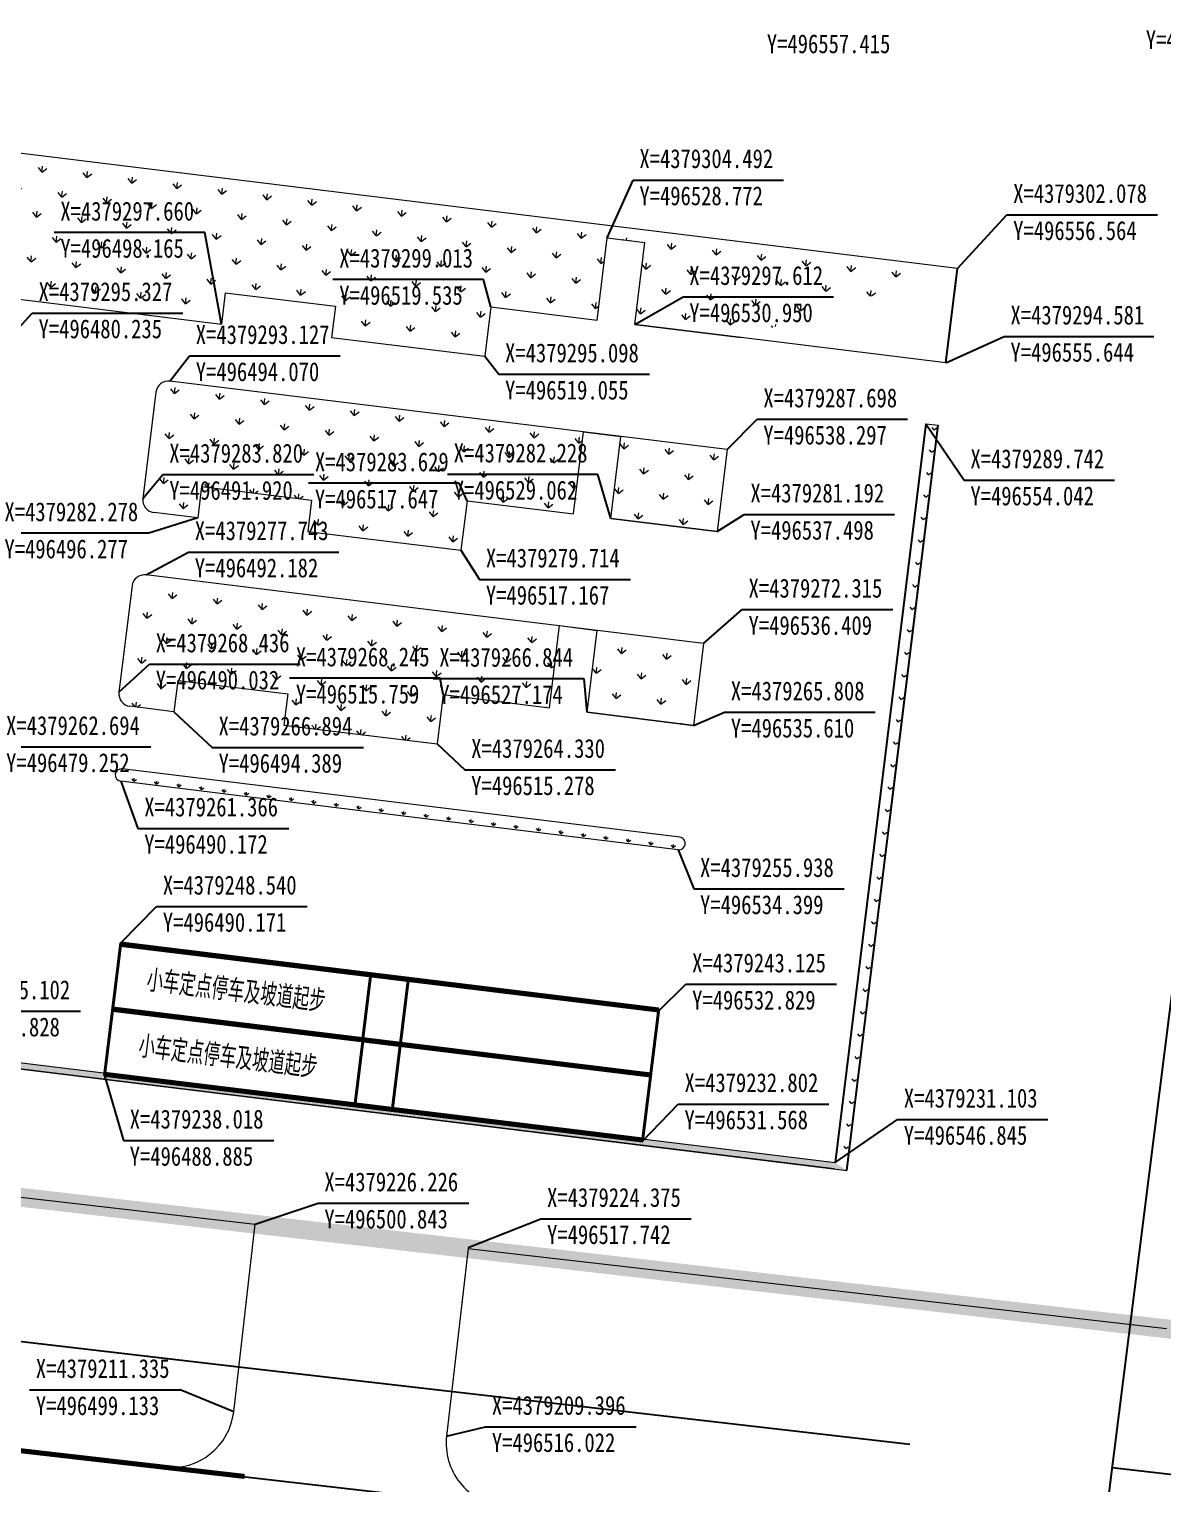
# Model space of a CAD drawing. Extents: x -534 to 560, y 572 to 1344.
# Drawn here: x -405 to -315, y 821.8 to 937.2 of the extents above; entities that cross this region are included whole.
import ezdxf
from ezdxf.enums import TextEntityAlignment as Align

# ---------------------------------------------------------------- set-up
doc = ezdxf.new("R2010")
doc.units = 0
doc.header["$LTSCALE"] = 1000
doc.linetypes.add('DIVIDE', pattern=[1.25, 0.5, -0.25, 0, -0.25, 0, -0.25])
doc.linetypes.add('X5', pattern=[3, 2, -1])
doc.layers.get('0').update_dxf_attribs({"linetype": 'CONTINUOUS'})
for name, color, linetype in [('4', 4, 'CONTINUOUS'), ('DLSS', 8, 'CONTINUOUS'), ('pp-bz-zb', 7, 'CONTINUOUS'), ('WALL1', 2, 'CONTINUOUS'), ('尺寸线', 3, 'CONTINUOUS'), ('用地红线', 1, 'DIVIDE'), ('电缆槽', 5, 'CONTINUOUS')]:
    doc.layers.add(name, color=color, linetype=linetype)
doc.layers.add('实线', color=7, linetype='CONTINUOUS', lineweight=40)
doc.layers.add('标注线', color=3, linetype='CONTINUOUS', lineweight=13)
doc.styles.add('ISOVIBLOCKBT', font='', dxfattribs={"width": 0.8})
doc.styles.get("Standard").update_dxf_attribs({"font": 'gbenor.shx', "bigfont": 'gbcbig.shx'})
doc.styles.get('ISOVIBLOCKBT').set_extended_font_data('SimSun')
pattern_1 = [(83.0025439158413, (-15715.4937914379, 5678.76221724377), (-1.563867947945558, 2.001476516571841), [0.47625, -3.11585]), (38.00254391584132, (-15715.4937914379, 5678.76221724377), (-1.563869013900721, 2.001477880807376), [0.47625, -2.06375]), (128.0025439158413, (-15715.4937914379, 5678.76221724377), (-2.001477880807376, -1.563869013900721), [0.47625, -2.06375])]

# ---------------------------------------------------------------- blocks, each defined once
blk = doc.blocks.new('箭头')
blk.add_lwpolyline([(-3.208801658187042, 0, 0, 0, 0), (1.637374658187009, 0, 0.257143, 0, 0), (3.208801658187042, 0, 0, 0, 0)], format="xyseb")
blk = doc.blocks.new('我的箭头')
at = {"layer": '电缆槽', "ltscale": 300, "rotation": 264.5515036418899}
blk.add_blockref('箭头', (3765083.601044705, 507797.2966478677), dxfattribs=at)
blk = doc.blocks.new('bzsp')
at = {"layer": '实线', "ltscale": 300}
for p, q in [((9473414.42262448, -3519584.63703516), (9430414.42396175, -3519595.619537944)), ((9430415.803159777, -3524995.619394434), (9430414.42396175, -3519595.619537944)), ((9473414.47370588, -3519784.637028637), (9430414.47504316, -3519795.619531421)), ((9450415.751426043, -3524790.511260136), (9450414.474390827, -3519790.5113906)), ((9453415.75126296, -3524789.23422493), (9453414.474227747, -3519789.234355393)), ((9473415.801822504, -3524984.636891649), (9473414.42262448, -3519584.63703516)), ((9473415.750741098, -3524784.636898175), (9430415.752078373, -3524795.619400958)), ((9473415.801822504, -3524984.636891649), (9430415.803159777, -3524995.619394434))]:
    blk.add_line(p, q, dxfattribs=at)

msp = doc.modelspace()

# ---------------------------------------------------------------- hatches: boundary and pattern name
at = {"layer": '尺寸线', "linetype": 'ByBlock', "lineweight": 18}
h = msp.add_hatch(dxfattribs=at)
h.set_pattern_fill('GRASS', color=256, scale=0.1, angle=-6.997456084158686, style=0)
h.set_pattern_definition(pattern_1)
h.paths.add_polyline_path([(-333.2296496533818, 910.8875491447834), (-332.2370980914711, 910.7657238707034), (-331.3169240268908, 918.2626920357434), (-419.5924088605243, 929.097580207148), (-420.9933098151378, 917.6839680854318), (-389.7155287290952, 913.8449491221545), (-389.4107598678238, 916.3280037302611), (-380.6763061254314, 915.255941314259), (-380.9808693117957, 912.7745624087838), (-368.8260468188237, 911.2826856706379), (-368.3455256039306, 915.1976539228199), (-359.9088373302511, 914.1621390894143), (-359.1092573394562, 920.6765867002396), (-356.1316026544227, 920.3111108761368), (-356.9311826454505, 913.7966632653115), (-348.494494371771, 912.7611484319059)])
edge = h.paths.add_edge_path(flags=17)
edge.add_line((-332.2370980914711, 910.7657238707034), (-331.3169240266579, 918.2626920366747))
edge.add_line((-348.494494371771, 912.7611484319059), (-356.9308913552231, 913.7966275127692))
h = msp.add_hatch(dxfattribs=at)
h.set_pattern_fill('GRASS', color=256, scale=0.1, angle=-6.997456084158686, style=0)
h.set_pattern_definition(pattern_1)
edge = h.paths.add_edge_path()
edge.add_arc((-394.9680553932703, 899.8831210076896), 1, 173.0025439158153, 263.0025439158354)
edge.add_line((-395.089880667816, 898.8905694462446), (-391.6035433075886, 898.4626581693155))
edge.add_line((-391.6035433073557, 898.4626581702469), (-391.2989801209915, 900.9440370738594))
edge.add_line((-391.2989801212243, 900.9440370738594), (-382.5645263788319, 899.8719746578572))
edge.add_line((-382.5645263788319, 899.8719746578572), (-382.8690895651962, 897.3905957542447))
edge.add_line((-382.8690895649634, 897.3905957542447), (-370.7142670717585, 895.8987190151674))
edge.add_line((-370.7142670719913, 895.8987190142361), (-370.2337458570983, 899.8136872673495))
edge.add_line((-370.2337458573311, 899.8136872664181), (-361.7970575834188, 898.7781724330125))
edge.add_line((-361.7970575834188, 898.7781724330125), (-360.9974775926239, 905.2926200438378))
edge.add_line((-360.9974775926239, 905.2926200438378), (-369.4351731913193, 906.3199278624816))
edge.add_line((-369.4351731913193, 906.3199278634129), (-393.810786787144, 909.3117782954214))
edge.add_arc((-393.9326120614569, 908.3192267330451), 1, 83.00254391584127, 173.0025439158153)
edge.add_line((-394.9251636231347, 908.4410520080564), (-395.9606069549482, 900.0049462817697))
h = msp.add_hatch(dxfattribs=at)
h.set_pattern_fill('GRASS', color=256, scale=0.1, angle=-6.997456084158686, style=0)
h.set_pattern_definition(pattern_1)
edge = h.paths.add_edge_path()
edge.add_line((-358.0218375573895, 904.9107301911426), (-349.5851492834772, 903.875215357737))
edge.add_line((-349.5841419589269, 903.8834223724989), (-350.3827146249387, 897.3771817764355))
edge.add_line((-358.8194028986181, 898.4126966098411), (-358.0218375573895, 904.9107301911426))
edge.add_line((-358.8194028986181, 898.4126966098411), (-350.3827146247058, 897.3771817764355))
edge.add_line((-350.3827146249387, 897.3771817764355), (-358.8191116083908, 898.4126608572988))
h = msp.add_hatch(dxfattribs=at)
h.set_pattern_fill('GRASS', color=256, scale=0.1, angle=-6.997456084158686, style=0)
h.set_pattern_definition(pattern_1)
edge = h.paths.add_edge_path()
edge.add_arc((-396.8562756466708, 884.4991543503565), 1, 173.0025439158153, 263.0025439158354)
edge.add_line((-396.9781009212165, 883.5066027889116), (-393.4917635609891, 883.0786915119825))
edge.add_line((-393.4917635609891, 883.0786915119825), (-393.1872003746248, 885.560070415595))
edge.add_line((-393.1872003746248, 885.5600704174576), (-384.4527466322324, 884.4880080014555))
edge.add_line((-384.4527466322324, 884.4880080014555), (-384.7573098185967, 882.006629097843))
edge.add_line((-384.7573098185967, 882.0066290959803), (-372.6024873253918, 880.514752356903))
edge.add_line((-372.6024873256247, 880.5147523578344), (-372.1219661107316, 884.4297206109477))
edge.add_line((-372.1219661107316, 884.4297206100164), (-363.6852778368193, 883.3942057766108))
edge.add_line((-363.6852778370521, 883.3942057766108), (-362.8856978462572, 889.9086533874361))
edge.add_line((-362.8856978464901, 889.9086533874361), (-371.3233934451855, 890.9359612060798))
edge.add_line((-371.3233934447198, 890.9359612070111), (-395.6990070405445, 893.9278116390196))
edge.add_arc((-395.8208323148574, 892.9352600766433), 1, 83.00254391584127, 173.0025439158153)
edge.add_line((-396.8133838765352, 893.0570853516547), (-397.8488272083487, 884.6209796253679))
h = msp.add_hatch(dxfattribs=at)
h.set_pattern_fill('GRASS', color=256, scale=0.1, angle=-6.997456084158686, style=0)
h.set_pattern_definition(pattern_1)
edge = h.paths.add_edge_path()
edge.add_line((-359.91005781079, 889.5267635347409), (-351.4733695368777, 888.4912487013353))
edge.add_line((-351.4723622123274, 888.4994557160971), (-352.2709348783392, 881.9932151200337))
edge.add_line((-360.7076231522515, 883.0287299534393), (-359.9100578110229, 889.5267635347409))
edge.add_line((-360.7076231522515, 883.0287299534393), (-352.2709348783392, 881.9932151200337))
edge.add_line((-352.270934878572, 881.9932151200337), (-360.7073318620241, 883.028694200897))
h = msp.add_hatch(dxfattribs=at)
h.set_pattern_fill('GRASS', color=256, scale=0.05, angle=-6.997456084158686, style=0)
h.set_pattern_definition([(83.0025439158413, (-14119.28131475039, 5535.823035291964), (-0.781933973972779, 1.00073825828592), [0.238125, -1.557925]), (38.00254391584132, (-14119.28131475039, 5535.823035291964), (-0.7819345069503605, 1.000738940403688), [0.238125, -1.031875]), (128.0025439158413, (-14119.28131475039, 5535.823035291964), (-1.000738940403688, -0.7819345069503605), [0.238125, -1.031875])])
edge = h.paths.add_edge_path()
edge.add_arc((-397.6481399314507, 878.0475691981701), 0.5, 83.00254391348074, 263.0025439134807)
edge.add_line((-397.7090525684907, 877.5512934174476), (-373.333438972666, 874.5594429854391))
edge.add_line((-373.333438972666, 874.5594429854391), (-353.4824077405065, 872.1229374954564))
edge.add_arc((-353.4214951030008, 872.6192132761789), 0.5, 263.0025439134807, 443.0025439134807)
edge.add_line((-353.3605824659608, 873.1154890569014), (-373.2116136981203, 875.5519945468841))
edge.add_line((-373.2116136981203, 875.5519945468841), (-397.587227293945, 878.5438449788926))
h.paths.add_polyline_path([(-353.3605824659608, 873.1154890569014), (-373.2116136981203, 875.5519945468841)], flags=17)
h = msp.add_hatch(dxfattribs=at)
h.set_pattern_fill('GRASS', color=256, scale=0.05, angle=-6.997456084158686, style=0)
h.set_pattern_definition([(83.0025439158413, (-18513.91817847425, 6637.489366127746), (-0.781933973972779, 1.00073825828592), [0.238125, -1.557925]), (38.00254391584132, (-18513.91817847425, 6637.489366127746), (-0.7819345069503605, 1.000738940403688), [0.238125, -1.031875]), (128.0025439158413, (-18513.91817847425, 6637.489366127746), (-1.000738940403688, -0.7819345069503605), [0.238125, -1.031875])])
h.paths.add_polyline_path([(-341.0358693105663, 847.2876472255302), (-340.1042303861614, 846.6695461697964), (-445.0333490578487, 859.5484928988008), (-443.8340986051626, 859.9050496747805)])
edge = h.paths.add_edge_path(flags=16)
edge.add_line((-341.0967819478392, 846.7913714448077), (-443.0471467698953, 859.3047074392525))

# ---------------------------------------------------------------- linework, layer by layer
at = {"layer": '4', "linetype": 'ByBlock', "lineweight": 18}
for p, q in [((-331.3169240268908, 918.2626920357434), (-419.5924088605243, 929.097580207148)), ((-359.9088373302511, 914.1621390894143), (-359.1092573394562, 920.6765867002396)), ((-359.1092573394562, 920.6765867002396), (-356.1316026544227, 920.3111108761368)), ((-356.9311826454505, 913.7966632653115), (-356.1316026544227, 920.3111108761368)), ((-331.3169240268908, 918.2626920357434), (-331.5605745759822, 916.2775889128534)), ((-331.3169240268908, 918.2626920357434), (-331.5605745759822, 916.2775889128534)), ((-420.9933098151378, 917.6839680854318), (-389.7155287290952, 913.8449491221545)), ((-389.4107598678238, 916.3280037302611), (-389.7155287290952, 913.8449491221545)), ((-389.4107598678238, 916.3280037302611), (-380.6763061254314, 915.255941314259)), ((-380.6763061254314, 915.255941314259), (-380.9808693117957, 912.7745624087838)), ((-368.3455256039306, 915.1976539228199), (-368.8260468188237, 911.2826856706379)), ((-368.3455256039306, 915.1976539228199), (-359.9088373302511, 914.1621390894143)), ((-356.9311826454505, 913.7966632653115), (-348.494494371771, 912.7611484319059)), ((-348.494494371771, 912.7611484319059), (-356.9308913552231, 913.7966275127692)), ((-380.9808693117957, 912.7745624087838), (-368.8260468188237, 911.2826856706379)), ((-332.2370980914711, 910.7657238707034), (-348.494494371771, 912.7611484319059)), ((-369.4351731913193, 906.3199278615502), (-393.810786787144, 909.3117782935587)), ((-394.9251636231347, 908.4410520061938), (-395.960606955181, 900.004946279907)), ((-349.5841419591598, 903.8834223715676), (-369.4351731913193, 906.3199278615502)), ((-361.7970575836516, 898.7781724330125), (-360.9974775928567, 905.2926200438378)), ((-360.9974775928567, 905.2926200438378), (-358.0218375576223, 904.9107301902113)), ((-333.8385124515771, 905.9269387662498), (-332.8459608898993, 905.8051134921698)), ((-358.819402898851, 898.4126966089098), (-358.0218375576223, 904.9107301902113)), ((-349.5841419591598, 903.8834223715676), (-350.3827146251715, 897.3771817755041)), ((-391.2989801212243, 900.9440370719967), (-391.6035433078214, 898.4626581683842)), ((-391.2989801212243, 900.9440370719967), (-382.5645263788319, 899.8719746559946)), ((-382.5645263788319, 899.8719746559946), (-382.869089565429, 897.3905957523821)), ((-370.2337458573311, 899.8136872664181), (-370.714267072457, 895.8987190123735)), ((-370.2337458573311, 899.8136872664181), (-361.7970575836516, 898.7781724330125)), ((-391.6035433078214, 898.4626581683842), (-395.089880667816, 898.890569444382)), ((-358.819402898851, 898.4126966089098), (-350.3827146251715, 897.3771817755041)), ((-350.3827146251715, 897.3771817755041), (-358.8191116086236, 898.4126608563674)), ((-382.869089565429, 897.3905957523821), (-370.714267072457, 895.8987190123735)), ((-371.3233934449527, 890.9359612051485), (-395.6990070405445, 893.9278116362257)), ((-396.8133838767681, 893.057085349792), (-397.8488272085815, 884.6209796235053)), ((-351.4723622125603, 888.4994557142345), (-371.3233934449527, 890.9359612051485)), ((-351.4723622125603, 888.4994557142345), (-371.3233934449527, 890.9359612051485)), ((-363.6852778370521, 883.3942057747481), (-362.8856978464901, 889.9086533855734)), ((-362.8856978464901, 889.9086533855734), (-359.9100578112557, 889.5267635328782)), ((-362.8856978464901, 889.9086533855734), (-359.9100578112557, 889.5267635328782)), ((-360.7076231522515, 883.0287299515767), (-359.9100578112557, 889.5267635328782)), ((-351.4723622125603, 888.4994557142345), (-352.270934878572, 881.9932151181711)), ((-393.1872003748576, 885.560070415595), (-393.4917635612219, 883.0786915101198)), ((-393.1872003748576, 885.560070415595), (-384.4527466324653, 884.4880079995928)), ((-384.4527466324653, 884.4880079995928), (-384.7573098188295, 882.0066290941177)), ((-372.1219661109644, 884.4297206081537), (-372.6024873258575, 880.5147523559717)), ((-372.1219661109644, 884.4297206081537), (-363.6852778370521, 883.3942057747481)), ((-393.4917635612219, 883.0786915101198), (-396.9781009214494, 883.5066027870489)), ((-360.7076231522515, 883.0287299515767), (-352.270934878572, 881.9932151181711)), ((-352.270934878572, 881.9932151181711), (-360.7073318620241, 883.0286941990344)), ((-384.7573098188295, 882.0066290941177), (-372.6024873258575, 880.5147523559717)), ((-373.333438972666, 874.5594429854391), (-397.7090525684907, 877.5512934174476)), ((-373.211613698586, 875.5519945468841), (-397.587227293945, 878.5438449788926)), ((-373.211613698586, 875.5519945468841), (-397.587227293945, 878.5438449788926)), ((-373.2116136981203, 875.5519945468841), (-397.587227293945, 878.5438449788926)), ((-353.3605824659608, 873.1154890569014), (-373.2116136981203, 875.5519945468841)), ((-353.3605824659608, 873.1154890569014), (-373.2116136981203, 875.5519945468841)), ((-353.3605824659608, 873.1154890569014), (-373.2116136981203, 875.5519945468841)), ((-353.4824077405065, 872.1229374954564), (-373.333438972666, 874.5594429854391)), ((-445.0333490578487, 859.5484928988008), (-340.1042303861614, 846.6695461697964)), ((-443.8340986051626, 859.9050496747805), (-341.0358693105663, 847.2876472255302)), ((-341.0967819478392, 846.7913714448077), (-443.0471467698953, 859.3047074392525)), ((-445.9584598852816, 849.1648528553633), (-387.0377005330083, 842.4108568845404)), ((-388.7476168163848, 827.519455207148), (-387.0377005330665, 842.4108568845404)), ((-370.148273178158, 840.4750738093717), (-371.8584878260299, 825.5810737224383)), ((-370.1482843792328, 840.4749762607826), (-314.7407335924945, 834.1237869203178)), ((-462.6394093939598, 830.9689228978095), (-394.2851885398995, 823.1224565679295))]:
    msp.add_line(p, q, dxfattribs=at)
at = {"layer": '4', "linetype": 'ByBlock', "lineweight": -2}
for p, q in [((-332.2370980914711, 910.7657238707034), (-331.3169240268908, 918.2626920357434)), ((-333.8385124515771, 905.9269387662498), (-341.0358693105663, 847.2876472255302)), ((-340.1042303861614, 846.6695461697964), (-332.8459608898993, 905.8051134921698)), ((-336.7443696746632, 874.0434635203419), (-332.8459608898993, 905.8051134921698))]:
    msp.add_line(p, q, dxfattribs=at)
at = {"layer": '4', "linetype": 'ByBlock', "lineweight": 18}
for centre, radius, start, end in [((-393.9326120616897, 908.3192267321137), 1, 83.00254391348034, 173.0025439415888), ((-394.9680553932703, 899.883121005827), 1, 173.0025439415888, 263.0025439134803), ((-395.8208323150902, 892.9352600747807), 1, 83.00254391348034, 173.0025439415888), ((-396.8562756469037, 884.4991543484939), 1, 173.0025439415888, 263.0025439134803), ((-397.6481399314507, 878.0475691981701), 0.5, 83.00254391348034, 263.0025439134803), ((-353.4214951030008, 872.6192132761789), 0.5, 263.0025439134803, 83.00254391348034), ((-393.7149768523668, 828.0898360215215), 5, 263.451608363702, 353.4496575928476), ((-366.8911277900479, 825.0106929080648), 5, 173.4496575928476, 263.451608363702)]:
    msp.add_arc(centre, radius, start, end, dxfattribs=at)
at = {"layer": 'DLSS', "color": 41, "linetype": 'Continuous', "flags": 128}
msp.add_lwpolyline([(-462.5222338612803, 830.9367914699105), (283.9499390731216, 745.2424205082625, 0.4108430727823308), (300.5421167464665, 758.2622201925551), (348.8342575781717, 1140.626663414769, 0.3922839307197539), (341.7027586948825, 1150.573052354541), (-387.8809220486, 1299.289069744395)], format="xyb", dxfattribs=at)
msp.add_lwpolyline([(-320.1128844650011, 814.5883192052333), (-287.1092908475039, 1076.544869863588)], dxfattribs=at)
at = {"layer": 'DLSS', "color": 8, "linetype": 'X5', "elevation": 1423.225, "flags": 128}
msp.add_lwpolyline([(-387.880922059252, 831.0156850187195), (-459.4616225048812, 839.2820508802397)], dxfattribs=at)
at = {"layer": 'DLSS', "color": 8, "linetype": 'X5', "flags": 128}
for points in [[(-387.8809220591938, 831.0156850196508), (-459.461622504823, 839.282050881171)], [(-387.8809220486, 831.0156851369975), (-459.4616224942292, 839.2820509985177)], [(-387.8809220486, 831.0156851369975), (-459.4616224942292, 839.2820509985177)], [(-335.1003221321225, 824.9204143926236), (-387.8809220486, 831.0156851369975)], [(-120.8586791078997, 800.1791113187955), (-319.0447579241736, 823.0662670173388)]]:
    msp.add_lwpolyline(points, dxfattribs=at)
at = {"layer": 'DLSS', "color": 8, "linetype": 'Continuous', "const_width": 0.4, "elevation": 1423.225, "flags": 128}
msp.add_lwpolyline([(-462.5453804040008, 830.9593651086179), (-387.880922059252, 822.3859630968509)], dxfattribs=at)
at = {"layer": 'DLSS', "color": 8, "linetype": 'Continuous', "const_width": 0.4, "flags": 128}
msp.add_lwpolyline([(-462.5453804039425, 830.9593651095493), (-387.8809220591938, 822.3859630977822)], dxfattribs=at)
at = {"layer": 'pp-bz-zb'}
for p, q in [((-359.1092573394562, 920.6765867002396), (-357.0573505920038, 925.2708526874048)), ((-357.0573505920038, 925.2708526874048), (-345.1173505920015, 925.2708526874048)), ((-331.3169240268908, 918.2626920357434), (-327.4011400219315, 922.5090505030093)), ((-327.4011400219315, 922.5090505030093), (-315.4544733552757, 922.5090505030093)), ((-391.0397403582028, 921.1018908877013), (-402.9997403582238, 921.1018908877013)), ((-389.7155287290952, 913.8449491221545), (-391.0397403582028, 921.1018908877013)), ((-368.9321387114032, 917.3764176374389), (-380.8721387114056, 917.3764176374389)), ((-368.3455256039306, 915.1976539228199), (-368.9321387114032, 917.3764176374389)), ((-356.9308913550485, 913.7966275127692), (-353.0974861060531, 915.9944391936151)), ((-353.0974861060531, 915.9944391936151), (-341.1574861060508, 915.9944391936151)), ((-407.6458016875113, 911.5119322143582), (-404.7264617467445, 914.712803648421)), ((-404.7264617467445, 914.712803648421), (-392.7797950800887, 914.712803648421)), ((-332.2370980914711, 910.7657238707034), (-327.6158163423679, 912.8559219544841)), ((-327.6158163423679, 912.8559219544841), (-315.7424830090167, 912.8559219544841)), ((-393.810786787144, 909.3117782935587), (-392.2539135267289, 911.3116804823367)), ((-392.2539135267289, 911.3116804823367), (-380.3072468600731, 911.3116804823367)), ((-368.8260468188237, 911.2826856706379), (-367.7153029582842, 909.8538033166988)), ((-367.7153029582842, 909.8538033166988), (-355.7686362916284, 909.8538033166988)), ((-349.5841419591598, 903.8834223715676), (-347.2233014890953, 906.281270907828)), ((-347.2233014890953, 906.281270907828), (-335.2766348224395, 906.281270907828)), ((-333.8385124515771, 905.9269387662498), (-330.7942303593882, 901.4529957003979)), ((-395.9606069549482, 900.004946279907), (-394.355308184764, 901.8929113136692)), ((-394.355308184764, 901.8929113136692), (-382.395308184743, 901.8929113136692)), ((-359.8438018686866, 901.9129295056773), (-371.7904685353424, 901.9129295056773)), ((-358.819402898851, 898.4126966089098), (-359.8438018686866, 901.9129295056773)), ((-370.8487620870146, 901.2075610473839), (-382.8020954203239, 901.2075610473839)), ((-370.2337458573311, 899.8136872664181), (-370.8487620870146, 901.2075610473839)), ((-330.7942303593882, 901.4529957003979), (-318.8542303593858, 901.4529957003979)), ((-391.6035433078214, 898.4626581683842), (-395.4865514189732, 897.2454315103678)), ((-350.3827146251715, 897.3771817755041), (-348.2503959809692, 898.7306179866282)), ((-348.2503959809692, 898.7306179866282), (-336.3103959809669, 898.7306179866282)), ((-395.4865514189732, 897.2454315103678), (-407.4332180856291, 897.2454315103678)), ((-395.6990070405445, 893.9278116362257), (-392.3353068157012, 895.7441618885932)), ((-392.3353068157012, 895.7441618885932), (-380.3953068156989, 895.7441618885932)), ((-370.714267072457, 895.8987190123735), (-369.2378684510622, 893.5750594098208)), ((-369.2378684510622, 893.5750594098208), (-357.2512017843692, 893.5750594098208)), ((-351.4723622125603, 888.4994557142345), (-348.39712897969, 891.1799677196977)), ((-348.39712897969, 891.1799677196977), (-336.4571289796877, 891.1799677196977)), ((-397.8488272085815, 884.6209796225739), (-395.4317861384625, 886.8415583536116)), ((-395.4317861384625, 886.8415583536116), (-383.4717861384415, 886.8415583536116)), ((-372.374782840503, 885.7254457693634), (-384.3147828405054, 885.7254457693634)), ((-360.9460230525729, 885.6948028706101), (-372.9326897192659, 885.6948028706101)), ((-372.1219661109644, 884.4297206081537), (-372.374782840503, 885.7254457693634)), ((-360.7073318620241, 883.0286941990344), (-360.9460230525729, 885.6948028706101)), ((-393.4917635612219, 883.0786915101198), (-390.4448027369945, 880.2401055801747)), ((-352.270934878572, 881.9932151181711), (-349.8057742839592, 883.0276396606205)), ((-349.8057742839592, 883.0276396606205), (-337.8591076173034, 883.0276396606205)), ((-407.3023220972536, 880.2805708820088), (-395.3156554305606, 880.2805708820088)), ((-390.4448027369945, 880.2401055801747), (-378.4581360703014, 880.2401055801747)), ((-372.6024873258575, 880.5147523559717), (-370.4013240763597, 878.4618818933232)), ((-397.7090525684907, 877.5512934174476), (-396.3413470177475, 873.8151222482411)), ((-370.4013240763597, 878.4618818933232), (-358.4413240763388, 878.4618818933232)), ((-396.3413470177475, 873.8151222482411), (-384.3813470177265, 873.8151222482411)), ((-353.4824077405065, 872.1229374954564), (-352.2472140435857, 869.0103275772271)), ((-352.2472140435857, 869.0103275772271), (-340.3005473769299, 869.0103275772271)), ((-397.7097475591727, 864.7251223517669), (-394.8665128915018, 867.6156033432198)), ((-394.8665128915018, 867.6156033432198), (-382.9065128914808, 867.6156033432198)), ((-355.0516236851836, 859.3099024375988), (-352.8727347029635, 861.442158422069)), ((-352.8727347029635, 861.442158422069), (-340.9327347029612, 861.442158422069)), ((-412.8333671575092, 859.3092955486936), (-400.8933671575069, 859.3092955486936)), ((-398.9954691400198, 854.2033857913775), (-397.4962863542169, 849.044330573277)), ((-356.3130815552577, 848.9866886349482), (-353.4785318953363, 851.9384945971979)), ((-353.4785318953363, 851.9384945971979), (-341.538531895334, 851.9384945971979)), ((-341.0358693105663, 847.2876472255302), (-336.0801465727418, 850.7100780639885)), ((-336.0801465727418, 850.7100780639885), (-324.1401465727395, 850.7100780639885)), ((-397.4962863542169, 849.044330573277), (-385.5496196875611, 849.044330573277)), ((-387.0377005330083, 842.4108568845404), (-382.0500958961347, 844.063216997878)), ((-382.0500958961347, 844.063216997878), (-370.0900958961138, 844.063216997878)), ((-370.1385283933632, 840.5599396625621), (-364.3832650030527, 842.8284936171112)), ((-364.3832650030527, 842.8284936171112), (-352.4432650030503, 842.8284936171112)), ((-404.9452588401764, 829.2540880475281), (-393.0052588401741, 829.2540880475281)), ((-388.7476168163848, 827.519455207148), (-393.0052588401741, 829.2540880475281)), ((-371.8584878260881, 825.5810737224383), (-368.7649210830132, 826.3269773401407)), ((-368.7649210830132, 826.3269773401407), (-356.8049210829922, 826.3269773401407))]:
    msp.add_line(p, q, dxfattribs=at)
at = {"layer": '标注线', "linetype": 'ByBlock', "lineweight": 18}
for p, q in [((-333.1756244033604, 905.4496824290691), (-333.3222371234588, 905.6373209809972)), ((-333.1756244033604, 905.4496824290691), (-332.987985851898, 905.5962951496331)), ((-333.3944288368366, 903.6670089826075), (-333.5410415569349, 903.8546475336043)), ((-333.3944288368366, 903.6670089826075), (-333.2067902853742, 903.8136217022402)), ((-333.6132332703128, 901.8843355342833), (-333.7598459904111, 902.0719740862114)), ((-333.6132332703128, 901.8843355342833), (-333.4255947188503, 902.0309482548473)), ((-333.832037703789, 900.1016620878218), (-333.9786504238873, 900.2893006388185)), ((-333.832037703789, 900.1016620878218), (-333.6443991523265, 900.2482748074544)), ((-334.0508421372651, 898.3189886394975), (-334.1974548573635, 898.5066271914257)), ((-334.0508421372651, 898.3189886394975), (-333.8632035858027, 898.4656013600616)), ((-334.2696465705085, 896.536315193036), (-334.4162592908397, 896.7239537440328)), ((-334.2696465705085, 896.536315193036), (-334.0820080192789, 896.6829279126687)), ((-334.4884510042175, 894.7536417447118), (-334.6350637243158, 894.9412802966399)), ((-334.4884510042175, 894.7536417447118), (-334.3008124527551, 894.9002544652758)), ((-334.7072554374608, 892.9709682982502), (-334.8538681575592, 893.1586068501783)), ((-334.7072554374608, 892.9709682982502), (-334.5196168859984, 893.1175810188142)), ((-334.926059870937, 891.188294849926), (-335.0726725912682, 891.3759334018541)), ((-334.926059870937, 891.188294849926), (-334.7384213197074, 891.33490757049)), ((-335.1448643041804, 889.4056214034645), (-335.2914770245116, 889.5932599553926)), ((-335.1448643041804, 889.4056214034645), (-334.9572257529508, 889.5522341240285)), ((-335.3636687378894, 887.6229479551403), (-335.5102814579877, 887.8105865070684)), ((-335.3636687378894, 887.6229479551403), (-335.1760301864269, 887.7695606757043)), ((-335.5824731711327, 885.8402745086787), (-335.7290858914639, 886.0279130606068)), ((-335.5824731711327, 885.8402745086787), (-335.3948346199031, 885.9868872292427)), ((-335.8012776046089, 884.0576010603545), (-335.9478903249401, 884.2452396122826)), ((-335.8012776046089, 884.0576010603545), (-335.6136390533793, 884.2042137809185)), ((-336.0200820380851, 882.2749276138929), (-336.1666947581834, 882.462566165821)), ((-336.0200820380851, 882.2749276138929), (-335.8324434866227, 882.421540334457)), ((-336.2388864715613, 880.4922541655687), (-336.3854991916596, 880.6798927174968)), ((-336.2388864715613, 880.4922541655687), (-336.0512479200988, 880.6388668861327)), ((-336.4576909050375, 878.7095807191072), (-336.6043036251358, 878.8972192710353)), ((-336.4576909050375, 878.7095807191072), (-336.270052353575, 878.8561934396712)), ((-336.6764953385136, 876.926907270783), (-336.823108058612, 877.1145458227111)), ((-336.6764953385136, 876.926907270783), (-336.4888567870512, 877.073519991347)), ((-336.8952997719898, 875.1442338243214), (-337.0419124920882, 875.3318723762495)), ((-336.8952997719898, 875.1442338243214), (-336.7076612205274, 875.2908465448854)), ((-337.114104205466, 873.3615603759972), (-337.2607169255643, 873.5491989279253)), ((-337.114104205466, 873.3615603759972), (-336.9264656540036, 873.5081730965612)), ((-337.3329086389422, 871.5788869295357), (-337.4795213590405, 871.7665254814638)), ((-337.3329086389422, 871.5788869295357), (-337.1452700874797, 871.7254996500997)), ((-337.5517130724184, 869.7962134812115), (-337.6983257925167, 869.9838520331396)), ((-337.5517130724184, 869.7962134812115), (-337.3640745209559, 869.9428262017755)), ((-337.7705175058945, 868.0135400347499), (-337.9171302259929, 868.201178586678)), ((-337.7705175058945, 868.0135400347499), (-337.5828789544321, 868.1601527553139)), ((-337.9893219393707, 866.2308665882883), (-338.1359346594691, 866.4185051383538)), ((-337.9893219393707, 866.2308665882883), (-337.8016833879083, 866.3774793069897)), ((-338.2081263728469, 864.4481931399641), (-338.3547390929452, 864.6358316918922)), ((-338.2081263728469, 864.4481931399641), (-338.0204878213844, 864.5948058605281)), ((-338.4269308063231, 862.6655196935026), (-338.5735435264214, 862.853158243568)), ((-338.4269308063231, 862.6655196935026), (-338.2392922548606, 862.8121324122039)), ((-338.6457352397993, 860.8828462451784), (-338.7923479598976, 861.0704847971065)), ((-338.6457352397993, 860.8828462451784), (-338.4580966883368, 861.0294589657424)), ((-338.8645396732754, 859.1001727987168), (-339.0111523933738, 859.2878113497136)), ((-338.8645396732754, 859.1001727987168), (-338.676901121813, 859.2467855183495)), ((-339.0833441065188, 857.3174993503926), (-339.22995682685, 857.5051379023207)), ((-339.0833441065188, 857.3174993503926), (-338.8957055552892, 857.4641120709566)), ((-339.3021485402278, 855.534825903931), (-339.4487612603261, 855.7224644549278)), ((-339.3021485402278, 855.534825903931), (-339.1145099887653, 855.6814386235637)), ((-339.5209529734711, 853.7521524556068), (-339.6675656935695, 853.939791007535)), ((-339.5209529734711, 853.7521524556068), (-339.3333144220087, 853.8987651761709)), ((-339.7397574067145, 851.9694790091453), (-339.8863701270457, 852.1571175610734)), ((-339.7397574067145, 851.9694790091453), (-339.5521188554849, 852.1160917297093)), ((-339.9585618401907, 850.1868055608211), (-340.1051745605218, 850.3744441127492)), ((-339.9585618401907, 850.1868055608211), (-339.7709232889611, 850.3334182813851)), ((-340.1773662736668, 848.4041321143595), (-340.3239789937652, 848.5917706662876)), ((-340.1773662736668, 848.4041321143595), (-339.9897277222044, 848.5507448349235))]:
    msp.add_line(p, q, dxfattribs=at)
at = {"layer": '用地红线', "color": 1, "linetype": 'DIVIDE', "ltscale": 0.03, "const_width": 1.5}
msp.add_lwpolyline([(324.7434955108765, 1133.617694201515), (-188.7202372343891, 1238.214219803558), (-407.3215078513167, 1282.834193287053), (-445.8892753271648, 849.1586990492506), (278.3476113729266, 766.0169200474484), (323.8915015787206, 1126.52598599215), (324.7434955108765, 1133.617694201515), (324.7434955108765, 1133.617694201515), (324.7434955108765, 1133.617694201515)], close=True, dxfattribs=at)

# ---------------------------------------------------------------- block references
at = {"layer": '4', "linetype": 'ByBlock', "lineweight": 18, "xscale": 0.001000000036111913, "yscale": 0.001000000163912773, "zscale": 0.001, "rotation": 173.0171612311458}
for p in [(8576.898688085188, -3785.816526378869), (8576.268086699347, -3790.978148440263)]:
    msp.add_blockref('bzsp', p, dxfattribs=at)
at = {"layer": 'WALL1', "linetype": 'ByBlock', "yscale": 0.001000000163912773, "zscale": 0.001}
for p, xscale, rotation in [((3447.813384785593, 1054.19315598403), 0.0009999999325762414, 174.512843515697), ((3445.915104545464, 1038.921590350204), 0.0009999999325762414, 174.512843515697), ((-4183.213768109636, 763.0863929666666), 0.000999999918810478, 353.909346621572), ((-4161.655605256281, 760.5578184794722), 0.000999999918810478, 353.909346621572)]:
    msp.add_blockref('我的箭头', p, dxfattribs=dict(at, xscale=xscale, rotation=rotation))

# ---------------------------------------------------------------- texts
at = {"linetype": 'ByBlock', "char_height": 1.8, "width": 39.50484430512786, "attachment_point": 1, "rotation": 353.0025439158413}
for insert in [(-395.5118437162164, 862.695749062681), (-396.1548124630499, 857.4572660286067)]:
    msp.add_mtext('小车定点停车及坡道起步', dxfattribs=dict(at, insert=insert))
at = {"layer": 'pp-bz-zb', "style": 'ISOVIBLOCKBT', "width": 0.8}
for s, p in [('Y=496557.415', (-346.4451209256222, 936.8362831367267)), ('Y=496569.332', (-316.3810439977242, 937.1630902463658)), ('Y=496528.772', (-356.5573505920038, 924.7708526874048)), ('Y=496556.564', (-326.9011400219315, 922.0090505030093)), ('Y=496498.165', (-402.4997403582238, 920.6018908877013)), ('Y=496519.535', (-380.3721387114056, 916.8764176374389)), ('Y=496530.950', (-352.5974861060531, 915.4944391936151)), ('Y=496480.235', (-404.2264617467445, 914.212803648421)), ('Y=496555.644', (-327.1158163423679, 912.3559219544841)), ('Y=496494.070', (-391.7539135267289, 910.8116804823367)), ('Y=496519.055', (-367.2153029582842, 909.3538033166988)), ('Y=496538.297', (-346.7233014890953, 905.781270907828)), ('Y=496491.920', (-393.855308184764, 901.3929113136692)), ('Y=496517.647', (-382.3020954203239, 900.7075610473839)), ('Y=496529.062', (-371.2904685353424, 901.4129295056773)), ('Y=496554.042', (-330.2942303593882, 900.9529957003979)), ('Y=496537.498', (-347.7503959809692, 898.2306179866282)), ('Y=496496.277', (-406.9332180856291, 896.7454315103678)), ('Y=496492.182', (-391.8353068157012, 895.2441618885932)), ('Y=496517.167', (-368.7378684510622, 893.0750594098208)), ('Y=496536.409', (-347.89712897969, 890.6799677196977)), ('Y=496490.032', (-394.9317861384625, 886.3415583536116)), ('Y=496515.759', (-383.8147828405054, 885.2254457693634)), ('Y=496527.174', (-372.4326897192659, 885.1948028706101)), ('Y=496535.610', (-349.3057742839592, 882.5276396606205)), ('Y=496479.252', (-406.8023220972536, 879.7805708820088)), ('Y=496494.389', (-389.9448027369945, 879.7401055801747)), ('Y=496515.278', (-369.9013240763597, 877.9618818933232)), ('Y=496490.172', (-395.8413470177475, 873.3151222482411)), ('Y=496534.399', (-351.7472140435857, 868.5103275772271)), ('Y=496490.171', (-394.3665128915018, 867.1156033432198)), ('Y=496532.829', (-352.3727347029635, 860.942158422069)), ('Y=496473.828', (-412.3333671575092, 858.8092955486936)), ('Y=496531.568', (-352.9785318953363, 851.4384945971979)), ('Y=496546.845', (-335.5801465727418, 850.2100780639885)), ('Y=496488.885', (-396.9962863542169, 848.544330573277)), ('Y=496500.843', (-381.5500958961347, 843.563216997878)), ('Y=496517.742', (-363.8832650030527, 842.3284936171112)), ('Y=496499.133', (-404.4452588401764, 828.7540880475281)), ('Y=496516.022', (-368.2649210830132, 825.8269773401407))]:
    msp.add_text(s, height=1.5, dxfattribs=at).set_placement(p, align=Align.TOP_LEFT)
for s, p in [('X=4379304.492', (-356.5573505920038, 925.7708526874048)), ('X=4379302.078', (-326.9011400219315, 923.0090505030093)), ('X=4379297.660', (-402.4997403582238, 921.6018908877013)), ('X=4379299.013', (-380.3721387114056, 917.8764176374389)), ('X=4379297.612', (-352.5974861060531, 916.4944391936151)), ('X=4379295.327', (-404.2264617467445, 915.212803648421)), ('X=4379294.581', (-327.1158163423679, 913.3559219544841)), ('X=4379293.127', (-391.7539135267289, 911.8116804823367)), ('X=4379295.098', (-367.2153029582842, 910.3538033166988)), ('X=4379287.698', (-346.7233014890953, 906.781270907828)), ('X=4379283.820', (-393.855308184764, 902.3929113136692)), ('X=4379282.228', (-371.2904685353424, 902.4129295056773)), ('X=4379283.629', (-382.3020954203239, 901.7075610473839)), ('X=4379289.742', (-330.2942303593882, 901.9529957003979)), ('X=4379281.192', (-347.7503959809692, 899.2306179866282)), ('X=4379282.278', (-406.9332180856291, 897.7454315103678)), ('X=4379277.743', (-391.8353068157012, 896.2441618885932)), ('X=4379279.714', (-368.7378684510622, 894.0750594098208)), ('X=4379272.315', (-347.89712897969, 891.6799677196977)), ('X=4379268.436', (-394.9317861384625, 887.3415583536116)), ('X=4379268.245', (-383.8147828405054, 886.2254457693634)), ('X=4379266.844', (-372.4326897192659, 886.1948028706101)), ('X=4379265.808', (-349.3057742839592, 883.5276396606205)), ('X=4379262.694', (-406.8023220972536, 880.7805708820088)), ('X=4379266.894', (-389.9448027369945, 880.7401055801747)), ('X=4379264.330', (-369.9013240763597, 878.9618818933232)), ('X=4379261.366', (-395.8413470177475, 874.3151222482411)), ('X=4379255.938', (-351.7472140435857, 869.5103275772271)), ('X=4379248.540', (-394.3665128915018, 868.1156033432198)), ('X=4379243.125', (-352.3727347029635, 861.942158422069)), ('X=4379245.102', (-412.3333671575092, 859.8092955486936)), ('X=4379232.802', (-352.9785318953363, 852.4384945971979)), ('X=4379231.103', (-335.5801465727418, 851.2100780639885)), ('X=4379238.018', (-396.9962863542169, 849.544330573277)), ('X=4379226.226', (-381.5500958961347, 844.563216997878)), ('X=4379224.375', (-363.8832650030527, 843.3284936171112)), ('X=4379211.335', (-404.4452588401764, 829.7540880475281)), ('X=4379209.396', (-368.2649210830132, 826.8269773401407))]:
    msp.add_text(s, height=1.5, dxfattribs=at).set_placement(p, align=Align.BOTTOM_LEFT)

doc.saveas('drawing.dxf')
